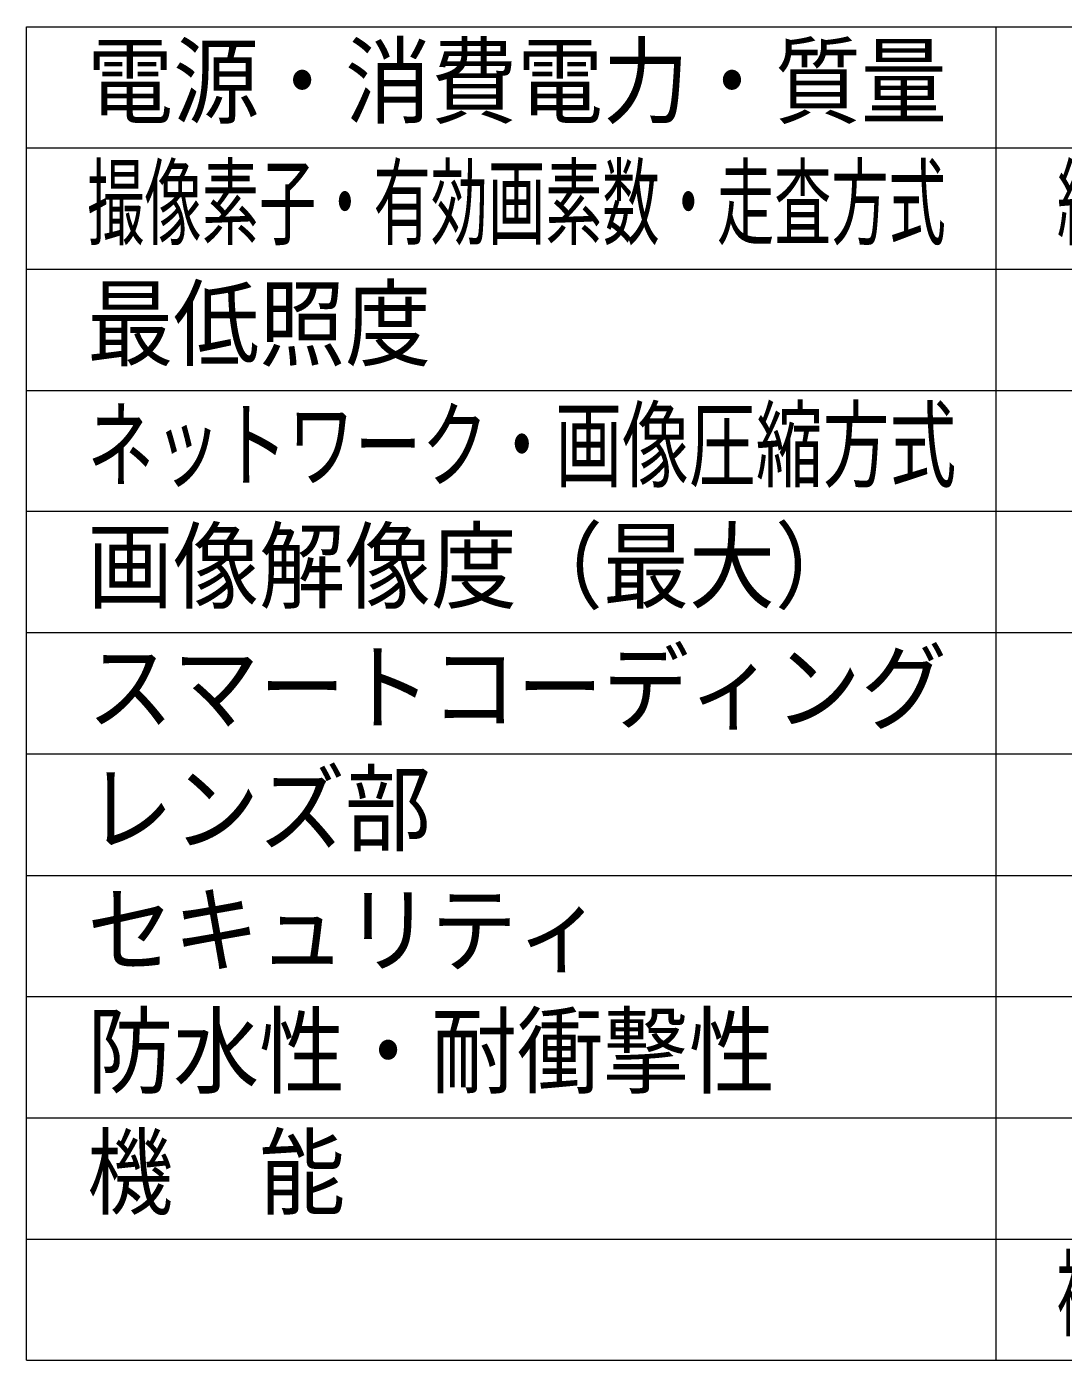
# Model space of a CAD drawing. Units: millimetres on the paper. Extents: x -62 to 65, y -58 to 59.
# Drawn here: x -62.5 to -19.7, y -54.6 to 0.4 of the extents above; entities that cross this region are included whole.
import ezdxf
from ezdxf.enums import TextEntityAlignment as Align

# ---------------------------------------------------------------- set-up
doc = ezdxf.new("R2010")
doc.units = ezdxf.units.MM
doc.layers.add('0-0_MOJI1', color=7, linetype='Continuous')
doc.layers.add('0-1_WAKU', color=4, linetype='Continuous', lineweight=9)
doc.styles.add('ＭＳ ゴシック', font='')
doc.styles.get('ＭＳ ゴシック').set_extended_font_data('MS Gothic')

msp = doc.modelspace()

# ---------------------------------------------------------------- linework, layer by layer
at = {"layer": '0-1_WAKU', "color": 3}
for p, q in [((-62.5, -54.618), (-62.5, 0.382)), ((-62.5, 0.382), (62.5, 0.382)), ((-22.5, -54.618), (-22.5, 0.382)), ((-62.5, -54.618), (62.5, -54.618))]:
    msp.add_line(p, q, dxfattribs=at)
at = {"layer": '0-1_WAKU'}
for p, q in [((-62.5, -4.618), (62.5, -4.618)), ((-62.5, -9.618), (62.5, -9.618)), ((-62.5, -14.618), (62.5, -14.618)), ((62.5, -19.618), (-62.5, -19.618)), ((62.5, -24.618), (-62.5, -24.618)), ((62.5, -29.618), (-62.5, -29.618)), ((-62.5, -34.618), (62.5, -34.618)), ((-62.5, -39.618), (62.5, -39.618)), ((-62.5, -44.618), (62.5, -44.618)), ((-62.5, -49.618), (62.5, -49.618))]:
    msp.add_line(p, q, dxfattribs=at)

# ---------------------------------------------------------------- texts
at = {"layer": '0-0_MOJI1', "style": 'ＭＳ ゴシック'}
for s, height, width, p in [('電源・消費電力・質量', 2.889, 0.9, (-60, -4.173)), ('約１／２．８型 ＣＭＯＳセンサー・約２００万画素・プログレッシブ', 2.889, 0.65, (-20, -9.173)), ('撮像素子・有効画素数・走査方式', 2.886, 0.6, (-60, -9.173)), ('最低照度', 2.889, 0.9, (-60, -14.173)), ('ネットワーク・画像圧縮方式', 2.889, 0.7, (-60, -19.173)), ('画像解像度（最大）', 2.889, 0.9, (-60, -24.173)), ('スマートコーディング', 2.889, 0.9, (-60, -29.173)), ('レンズ部', 2.889, 0.9, (-60, -34.173)), ('セキュリティ', 2.889, 0.9, (-60, -39.173)), ('防水性・耐衝撃性', 2.889, 0.9, (-60, -44.173)), ('機\u3000能', 2.889, 0.9, (-60, -49.173)), ('補正、カラー／白黒切換、ＩＲ ＬＥＤ、動作検知、妨害検知、ＭｉｃｒｏＳＤスロット', 2.886, 0.55, (-20, -54.173))]:
    msp.add_text(s, height=height, dxfattribs=dict(at, width=width)).set_placement(p, align=Align.BOTTOM_LEFT)

doc.saveas('drawing.dxf')
